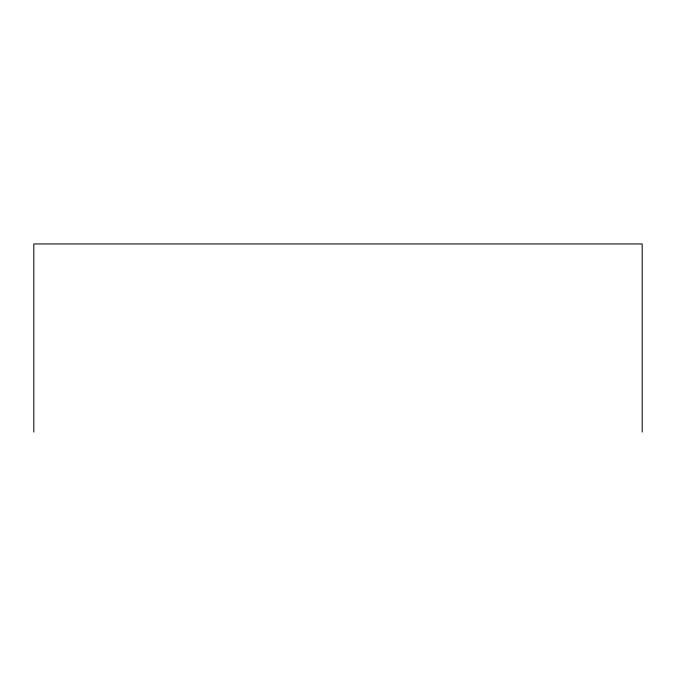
<?xml version="1.0" encoding="UTF-8"?>
<svg xmlns="http://www.w3.org/2000/svg" width="676" height="676" viewBox="0 0 676 676"><rect width="100%" height="100%" fill="white"/><g stroke="black" fill="none" stroke-linecap="round" stroke-linejoin="round"><path stroke-width="1.01" d="M642.2 432.057L642.2 243.943L33.8 243.943L33.8 432.057"/></g></svg>
